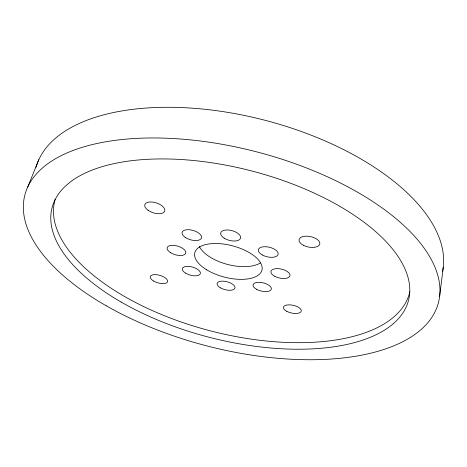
<?xml version="1.0" encoding="UTF-8"?>
<svg xmlns="http://www.w3.org/2000/svg" width="467" height="467" viewBox="0 0 467 467"><rect width="100%" height="100%" fill="white"/><g stroke="black" fill="none" stroke-linecap="round" stroke-linejoin="round"><path stroke-width="0.7" d="M439.616 296.411L443.271 267.241M27.728 187.022L38.802 159.696M260.347 262.974A34.406 16.497 14.6 0 1 227.015 264.293A34.406 16.497 14.6 0 1 199.38 246.553M35.982 167.344A209.905 104.339 14.6 0 1 263.242 119.821A209.905 104.339 14.6 0 1 442.628 271.263M409.863 291.735A183.292 86.809 14.6 0 1 210.325 330.829A183.292 86.809 14.6 0 1 55.153 199.368M206.671 269.803A34.692 16.17 14.6 0 0 261.678 270.988A34.692 16.17 14.6 0 0 216.752 243.529A34.692 16.17 14.6 0 0 206.671 269.803M224.166 238.158A10.256 5.044 14.8 0 0 240.487 238.363A10.256 5.044 14.8 0 0 227.306 229.962A10.256 5.044 14.8 0 0 224.166 238.158M262.25 254.941A10.128 4.909 13.3 0 0 278.093 254.404A10.128 4.909 13.3 0 0 264.41 246.71A10.128 4.909 13.3 0 0 262.25 254.941M274.806 276.318A9.766 4.553 12.8 0 0 289.972 275.728A9.766 4.553 12.8 0 0 276.575 268.636A9.766 4.553 12.8 0 0 274.806 276.318M256.698 289.377A9.393 4.221 13.3 0 0 271.333 289.178A9.393 4.221 13.3 0 0 258.59 282.319A9.393 4.221 13.3 0 0 256.698 289.377M220.722 287.976A9.217 4.075 14.5 0 0 234.989 288.016A9.217 4.075 14.5 0 0 222.485 281.14A9.217 4.075 14.5 0 0 220.722 287.976M185.539 273.107A9.334 4.174 15.7 0 0 200.273 273.802A9.334 4.174 15.7 0 0 188.236 266.359A9.334 4.174 15.7 0 0 185.539 273.107M170.321 252.524A9.684 4.477 16.4 0 0 185.662 253.377A9.684 4.477 16.4 0 0 173.368 245.35A9.684 4.477 16.4 0 0 170.321 252.524M185.545 237.586A10.07 4.851 16.1 0 0 201.44 238.082A10.07 4.851 16.1 0 0 188.47 229.694A10.07 4.851 16.1 0 0 185.545 237.586M106.272 305.803A213.682 100.171 14.6 0 0 438.408 302.785A213.682 100.171 14.6 0 0 150.263 137.975A213.682 100.171 14.6 0 0 106.272 305.803M148.109 210.302A10.461 5.178 17.8 0 0 164.67 211.242A10.461 5.178 17.8 0 0 151.559 201.995A10.461 5.178 17.8 0 0 148.109 210.302M153.579 281.011A9.019 3.876 16.5 0 0 167.571 281.735A9.019 3.876 16.5 0 0 155.669 274.631A9.019 3.876 16.5 0 0 153.579 281.011M286.791 311.337A9.124 3.952 12.3 0 0 301.221 311.326A9.124 3.952 12.3 0 0 289.096 304.84A9.124 3.952 12.3 0 0 286.791 311.337M303.322 245.228A10.578 5.312 11.8 0 0 319.802 243.961A10.578 5.312 11.8 0 0 305.208 236.22A10.578 5.312 11.8 0 0 303.322 245.228M121.081 302.021A184.144 85.835 14.6 0 0 408.269 301.285A184.144 85.835 14.6 0 0 161.512 158.926A184.144 85.835 14.6 0 0 121.081 302.021"/></g></svg>
